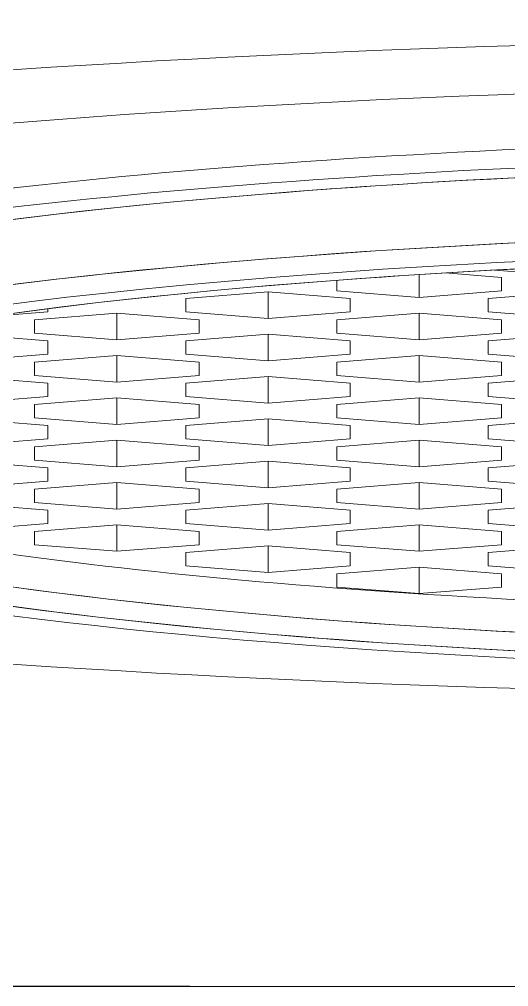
# Model space of a CAD drawing. Extents: x 6453 to 7582, y 0 to 827.
# Drawn here: x 6749.08 to 6752.05, y 199.46 to 205.35 of the extents above; entities that cross this region are included whole.
import ezdxf

# ---------------------------------------------------------------- set-up
doc = ezdxf.new("R2010")
doc.units = 0
doc.header["$LTSCALE"] = 30
doc.header["$MEASUREMENT"] = 0
doc.layers.add('1', color=7, linetype='CONTINUOUS')

msp = doc.modelspace()

# ---------------------------------------------------------------- linework, layer by layer
at = {"layer": '1', "color": 7, "linetype": 'Continuous', "lineweight": 18}
for p, q in [((6751.5089, 203.7944), (6751.5089, 203.6556)), ((6751.5089, 203.6556), (6751.5089, 203.7944)), ((6751.5089, 203.6556), (6751.5089, 203.7944)), ((6751.5089, 203.6556), (6751.5089, 203.7944)), ((6751.669, 203.8044), (6752.0089, 203.7769)), ((6752.0089, 203.7769), (6751.669, 203.8044)), ((6751.669, 203.8044), (6752.0089, 203.7769)), ((6752.0089, 203.7769), (6751.669, 203.8044)), ((6751.9676, 203.8216), (6752.4281, 203.7844)), ((6752.4281, 203.7844), (6751.9676, 203.8216)), ((6752.4281, 203.7844), (6751.9676, 203.8216)), ((6751.9676, 203.8216), (6752.4281, 203.7844)), ((6751.0089, 203.6961), (6751.0089, 203.7597)), ((6751.0089, 203.7597), (6751.0089, 203.6961)), ((6751.0089, 203.6961), (6751.0089, 203.7597)), ((6751.0089, 203.7597), (6751.0089, 203.6961)), ((6751.0089, 203.6961), (6751.0089, 203.7597)), ((6752.0089, 203.7769), (6752.0089, 203.6961)), ((6752.0089, 203.7769), (6752.0089, 203.6961)), ((6752.0089, 203.6961), (6752.0089, 203.7769)), ((6752.0089, 203.7769), (6752.0089, 203.6961)), ((6752.0089, 203.6961), (6752.0089, 203.7769)), ((6750.0897, 203.6482), (6750.5897, 203.6886)), ((6750.5897, 203.6886), (6750.0897, 203.6482)), ((6750.0897, 203.6482), (6750.5897, 203.6886)), ((6750.5897, 203.6886), (6750.0897, 203.6482)), ((6750.5897, 203.6886), (6750.5897, 203.5269)), ((6750.5897, 203.5269), (6750.5897, 203.6886)), ((6750.5897, 203.5269), (6750.5897, 203.6886)), ((6751.0897, 203.6482), (6750.5897, 203.6886)), ((6750.5897, 203.6886), (6751.0897, 203.6482)), ((6750.5897, 203.6886), (6751.0897, 203.6482)), ((6750.5897, 203.5269), (6750.5897, 203.6886)), ((6751.0897, 203.6482), (6750.5897, 203.6886)), ((6751.5089, 203.6556), (6751.0089, 203.6961)), ((6751.0089, 203.6961), (6751.5089, 203.6556)), ((6751.5089, 203.6556), (6751.0089, 203.6961)), ((6751.0089, 203.6961), (6751.5089, 203.6556)), ((6752.0089, 203.6961), (6751.5089, 203.6556)), ((6751.5089, 203.6556), (6752.0089, 203.6961)), ((6752.0089, 203.6961), (6751.5089, 203.6556)), ((6751.5089, 203.6556), (6752.0089, 203.6961)), ((6752.4281, 203.6886), (6751.9281, 203.6482)), ((6751.9281, 203.6482), (6752.4281, 203.6886)), ((6751.9281, 203.6482), (6752.4281, 203.6886)), ((6752.4281, 203.6886), (6751.9281, 203.6482)), ((6750.0897, 203.5673), (6750.0897, 203.6482)), ((6750.0897, 203.5673), (6750.0897, 203.6482)), ((6750.0897, 203.6482), (6750.0897, 203.5673)), ((6750.0897, 203.5673), (6750.0897, 203.6482)), ((6750.0897, 203.6482), (6750.0897, 203.5673)), ((6751.0897, 203.6482), (6751.0897, 203.5673)), ((6751.0897, 203.5673), (6751.0897, 203.6482)), ((6751.0897, 203.6482), (6751.0897, 203.5673)), ((6751.0897, 203.6482), (6751.0897, 203.5673)), ((6751.0897, 203.5673), (6751.0897, 203.6482)), ((6751.9281, 203.5673), (6751.9281, 203.6482)), ((6751.9281, 203.5673), (6751.9281, 203.6482)), ((6751.9281, 203.6482), (6751.9281, 203.5673)), ((6751.9281, 203.5673), (6751.9281, 203.6482)), ((6751.9281, 203.6482), (6751.9281, 203.5673)), ((6749.2512, 203.5673), (6748.8904, 203.5381)), ((6748.8904, 203.5381), (6749.2512, 203.5673)), ((6749.2512, 203.5673), (6748.8904, 203.5381)), ((6748.8904, 203.5381), (6749.2512, 203.5673)), ((6749.1704, 203.5194), (6749.6704, 203.5599)), ((6749.6704, 203.5599), (6749.1704, 203.5194)), ((6749.1704, 203.5194), (6749.6704, 203.5599)), ((6749.6704, 203.5599), (6749.1704, 203.5194)), ((6749.2512, 203.5865), (6749.2512, 203.5673)), ((6749.2512, 203.5865), (6749.2512, 203.5673)), ((6749.2512, 203.5673), (6749.2512, 203.5865)), ((6749.2512, 203.5865), (6749.2512, 203.5673)), ((6749.2512, 203.5673), (6749.2512, 203.5865)), ((6749.6704, 203.3981), (6749.6704, 203.5599)), ((6750.1704, 203.5194), (6749.6704, 203.5599)), ((6749.6704, 203.3981), (6749.6704, 203.5599)), ((6749.6704, 203.5599), (6750.1704, 203.5194)), ((6749.6704, 203.5599), (6750.1704, 203.5194)), ((6749.6704, 203.5599), (6749.6704, 203.3981)), ((6749.6704, 203.3981), (6749.6704, 203.5599)), ((6750.1704, 203.5194), (6749.6704, 203.5599)), ((6750.5897, 203.5269), (6750.0897, 203.5673)), ((6750.0897, 203.5673), (6750.5897, 203.5269)), ((6750.5897, 203.5269), (6750.0897, 203.5673)), ((6750.0897, 203.5673), (6750.5897, 203.5269)), ((6751.0897, 203.5673), (6750.5897, 203.5269)), ((6750.5897, 203.5269), (6751.0897, 203.5673)), ((6751.0897, 203.5673), (6750.5897, 203.5269)), ((6750.5897, 203.5269), (6751.0897, 203.5673)), ((6751.0089, 203.5194), (6751.5089, 203.5599)), ((6751.5089, 203.5599), (6751.0089, 203.5194)), ((6751.0089, 203.5194), (6751.5089, 203.5599)), ((6751.5089, 203.5599), (6751.0089, 203.5194)), ((6751.5089, 203.5599), (6752.0089, 203.5194)), ((6751.5089, 203.3981), (6751.5089, 203.5599)), ((6752.0089, 203.5194), (6751.5089, 203.5599)), ((6751.5089, 203.3981), (6751.5089, 203.5599)), ((6751.5089, 203.5599), (6752.0089, 203.5194)), ((6751.5089, 203.3981), (6751.5089, 203.5599)), ((6752.0089, 203.5194), (6751.5089, 203.5599)), ((6751.5089, 203.5599), (6751.5089, 203.3981)), ((6752.4281, 203.5269), (6751.9281, 203.5673)), ((6751.9281, 203.5673), (6752.4281, 203.5269)), ((6752.4281, 203.5269), (6751.9281, 203.5673)), ((6751.9281, 203.5673), (6752.4281, 203.5269)), ((6749.1704, 203.4386), (6749.1704, 203.5194)), ((6749.1704, 203.5194), (6749.1704, 203.4386)), ((6749.1704, 203.4386), (6749.1704, 203.5194)), ((6749.1704, 203.4386), (6749.1704, 203.5194)), ((6749.1704, 203.5194), (6749.1704, 203.4386)), ((6750.1704, 203.4386), (6750.1704, 203.5194)), ((6750.1704, 203.5194), (6750.1704, 203.4386)), ((6750.1704, 203.5194), (6750.1704, 203.4386)), ((6750.1704, 203.5194), (6750.1704, 203.4386)), ((6750.1704, 203.4386), (6750.1704, 203.5194)), ((6751.0089, 203.4386), (6751.0089, 203.5194)), ((6751.0089, 203.5194), (6751.0089, 203.4386)), ((6751.0089, 203.4386), (6751.0089, 203.5194)), ((6751.0089, 203.5194), (6751.0089, 203.4386)), ((6751.0089, 203.4386), (6751.0089, 203.5194)), ((6752.0089, 203.5194), (6752.0089, 203.4386)), ((6752.0089, 203.4386), (6752.0089, 203.5194)), ((6752.0089, 203.5194), (6752.0089, 203.4386)), ((6752.0089, 203.5194), (6752.0089, 203.4386)), ((6752.0089, 203.4386), (6752.0089, 203.5194)), ((6749.1704, 203.4386), (6749.6704, 203.3981)), ((6749.6704, 203.3981), (6749.1704, 203.4386)), ((6749.6704, 203.3981), (6749.1704, 203.4386)), ((6749.1704, 203.4386), (6749.6704, 203.3981)), ((6749.6704, 203.3981), (6750.1704, 203.4386)), ((6750.1704, 203.4386), (6749.6704, 203.3981)), ((6750.1704, 203.4386), (6749.6704, 203.3981)), ((6749.6704, 203.3981), (6750.1704, 203.4386)), ((6751.0089, 203.4386), (6751.5089, 203.3981)), ((6751.5089, 203.3981), (6751.0089, 203.4386)), ((6751.0089, 203.4386), (6751.5089, 203.3981)), ((6751.5089, 203.3981), (6751.0089, 203.4386)), ((6751.5089, 203.3981), (6752.0089, 203.4386)), ((6752.0089, 203.4386), (6751.5089, 203.3981)), ((6752.0089, 203.4386), (6751.5089, 203.3981)), ((6751.5089, 203.3981), (6752.0089, 203.4386)), ((6749.2512, 203.3907), (6748.7512, 203.4311)), ((6748.7512, 203.4311), (6749.2512, 203.3907)), ((6749.2512, 203.3907), (6748.7512, 203.4311)), ((6748.7512, 203.4311), (6749.2512, 203.3907)), ((6749.2512, 203.3907), (6749.2512, 203.3098)), ((6749.2512, 203.3907), (6749.2512, 203.3098)), ((6749.2512, 203.3098), (6749.2512, 203.3907)), ((6749.2512, 203.3907), (6749.2512, 203.3098)), ((6749.2512, 203.3098), (6749.2512, 203.3907)), ((6750.0897, 203.3907), (6750.5897, 203.4311)), ((6750.5897, 203.4311), (6750.0897, 203.3907)), ((6750.0897, 203.3907), (6750.5897, 203.4311)), ((6750.5897, 203.4311), (6750.0897, 203.3907)), ((6750.0897, 203.3098), (6750.0897, 203.3907)), ((6750.0897, 203.3907), (6750.0897, 203.3098)), ((6750.0897, 203.3098), (6750.0897, 203.3907)), ((6750.0897, 203.3098), (6750.0897, 203.3907)), ((6750.0897, 203.3907), (6750.0897, 203.3098)), ((6750.5897, 203.2694), (6750.5897, 203.4311)), ((6750.5897, 203.4311), (6751.0897, 203.3907)), ((6750.5897, 203.4311), (6750.5897, 203.2694)), ((6750.5897, 203.2694), (6750.5897, 203.4311)), ((6751.0897, 203.3907), (6750.5897, 203.4311)), ((6750.5897, 203.4311), (6751.0897, 203.3907)), ((6750.5897, 203.2694), (6750.5897, 203.4311)), ((6751.0897, 203.3907), (6750.5897, 203.4311)), ((6751.0897, 203.3907), (6751.0897, 203.3098)), ((6751.0897, 203.3907), (6751.0897, 203.3098)), ((6751.0897, 203.3098), (6751.0897, 203.3907)), ((6751.0897, 203.3907), (6751.0897, 203.3098)), ((6751.0897, 203.3098), (6751.0897, 203.3907)), ((6752.4281, 203.4311), (6751.9281, 203.3907)), ((6751.9281, 203.3907), (6752.4281, 203.4311)), ((6751.9281, 203.3907), (6752.4281, 203.4311)), ((6752.4281, 203.4311), (6751.9281, 203.3907)), ((6751.9281, 203.3098), (6751.9281, 203.3907)), ((6751.9281, 203.3098), (6751.9281, 203.3907)), ((6751.9281, 203.3907), (6751.9281, 203.3098)), ((6751.9281, 203.3098), (6751.9281, 203.3907)), ((6751.9281, 203.3907), (6751.9281, 203.3098)), ((6749.2512, 203.3098), (6748.7512, 203.2694)), ((6748.7512, 203.2694), (6749.2512, 203.3098)), ((6749.2512, 203.3098), (6748.7512, 203.2694)), ((6748.7512, 203.2694), (6749.2512, 203.3098)), ((6749.6704, 203.3024), (6749.1704, 203.2619)), ((6749.1704, 203.2619), (6749.6704, 203.3024)), ((6749.1704, 203.2619), (6749.6704, 203.3024)), ((6749.6704, 203.3024), (6749.1704, 203.2619)), ((6749.1704, 203.1811), (6749.1704, 203.262)), ((6749.1704, 203.2619), (6749.1704, 203.1811)), ((6749.1704, 203.1811), (6749.1704, 203.2619)), ((6749.1704, 203.2619), (6749.1704, 203.1811)), ((6749.1704, 203.1811), (6749.1704, 203.2619)), ((6749.6704, 203.1406), (6749.6704, 203.3024)), ((6749.6704, 203.3024), (6749.6704, 203.1406)), ((6749.6704, 203.1406), (6749.6704, 203.3024)), ((6750.1704, 203.2619), (6749.6704, 203.3024)), ((6749.6704, 203.3024), (6750.1704, 203.2619)), ((6749.6704, 203.3024), (6750.1704, 203.2619)), ((6749.6704, 203.1406), (6749.6704, 203.3024)), ((6750.1704, 203.2619), (6749.6704, 203.3024)), ((6750.5897, 203.2694), (6750.0897, 203.3098)), ((6750.0897, 203.3098), (6750.5897, 203.2694)), ((6750.5897, 203.2694), (6750.0897, 203.3098)), ((6750.0897, 203.3098), (6750.5897, 203.2694)), ((6750.1704, 203.262), (6750.1704, 203.1811)), ((6750.1704, 203.1811), (6750.1704, 203.2619)), ((6750.1704, 203.2619), (6750.1704, 203.1811)), ((6750.1704, 203.2619), (6750.1704, 203.1811)), ((6750.1704, 203.1811), (6750.1704, 203.2619)), ((6751.0897, 203.3098), (6750.5897, 203.2694)), ((6750.5897, 203.2694), (6751.0897, 203.3098)), ((6751.0897, 203.3098), (6750.5897, 203.2694)), ((6750.5897, 203.2694), (6751.0897, 203.3098)), ((6751.0089, 203.2619), (6751.5089, 203.3024)), ((6751.5089, 203.3024), (6751.0089, 203.2619)), ((6751.0089, 203.2619), (6751.5089, 203.3024)), ((6751.5089, 203.3024), (6751.0089, 203.2619)), ((6751.0089, 203.1811), (6751.0089, 203.262)), ((6751.0089, 203.1811), (6751.0089, 203.2619)), ((6751.0089, 203.2619), (6751.0089, 203.1811)), ((6751.0089, 203.1811), (6751.0089, 203.2619)), ((6751.0089, 203.2619), (6751.0089, 203.1811)), ((6751.5089, 203.3024), (6751.5089, 203.1406)), ((6751.5089, 203.3024), (6752.0089, 203.2619)), ((6751.5089, 203.1406), (6751.5089, 203.3024)), ((6751.5089, 203.1406), (6751.5089, 203.3024)), ((6752.0089, 203.2619), (6751.5089, 203.3024)), ((6751.5089, 203.3024), (6752.0089, 203.2619)), ((6751.5089, 203.1406), (6751.5089, 203.3024)), ((6752.0089, 203.2619), (6751.5089, 203.3024)), ((6752.4281, 203.2694), (6751.9281, 203.3098)), ((6751.9281, 203.3098), (6752.4281, 203.2694)), ((6752.4281, 203.2694), (6751.9281, 203.3098)), ((6751.9281, 203.3098), (6752.4281, 203.2694)), ((6752.0089, 203.262), (6752.0089, 203.1811)), ((6752.0089, 203.2619), (6752.0089, 203.1811)), ((6752.0089, 203.1811), (6752.0089, 203.2619)), ((6752.0089, 203.2619), (6752.0089, 203.1811)), ((6752.0089, 203.1811), (6752.0089, 203.2619)), ((6748.7512, 203.1736), (6749.2512, 203.1332)), ((6749.2512, 203.1332), (6748.7512, 203.1736)), ((6748.7512, 203.1736), (6749.2512, 203.1332)), ((6749.2512, 203.1332), (6748.7512, 203.1736)), ((6749.6704, 203.1406), (6749.1704, 203.1811)), ((6749.1704, 203.1811), (6749.6704, 203.1406)), ((6749.6704, 203.1406), (6749.1704, 203.1811)), ((6749.1704, 203.1811), (6749.6704, 203.1406)), ((6750.1704, 203.1811), (6749.6704, 203.1406)), ((6749.6704, 203.1406), (6750.1704, 203.1811)), ((6750.1704, 203.1811), (6749.6704, 203.1406)), ((6749.6704, 203.1406), (6750.1704, 203.1811)), ((6750.0897, 203.1332), (6750.5897, 203.1736)), ((6750.5897, 203.1736), (6750.0897, 203.1332)), ((6750.0897, 203.1332), (6750.5897, 203.1736)), ((6750.5897, 203.1736), (6750.0897, 203.1332)), ((6750.5897, 203.1736), (6751.0897, 203.1332)), ((6750.5897, 203.0119), (6750.5897, 203.1736)), ((6750.5897, 203.1736), (6750.5897, 203.0119)), ((6750.5897, 203.0119), (6750.5897, 203.1736)), ((6751.0897, 203.1332), (6750.5897, 203.1736)), ((6750.5897, 203.1736), (6751.0897, 203.1332)), ((6750.5897, 203.0119), (6750.5897, 203.1736)), ((6751.0897, 203.1332), (6750.5897, 203.1736)), ((6751.5089, 203.1406), (6751.0089, 203.1811)), ((6751.0089, 203.1811), (6751.5089, 203.1406)), ((6751.5089, 203.1406), (6751.0089, 203.1811)), ((6751.0089, 203.1811), (6751.5089, 203.1406)), ((6752.0089, 203.1811), (6751.5089, 203.1406)), ((6751.5089, 203.1406), (6752.0089, 203.1811)), ((6752.0089, 203.1811), (6751.5089, 203.1406)), ((6751.5089, 203.1406), (6752.0089, 203.1811)), ((6752.4281, 203.1736), (6751.9281, 203.1332)), ((6751.9281, 203.1332), (6752.4281, 203.1736)), ((6751.9281, 203.1332), (6752.4281, 203.1736)), ((6752.4281, 203.1736), (6751.9281, 203.1332)), ((6749.2512, 203.1332), (6749.2512, 203.0523)), ((6749.2512, 203.0523), (6749.2512, 203.1332)), ((6749.2512, 203.1332), (6749.2512, 203.0523)), ((6749.2512, 203.1332), (6749.2512, 203.0523)), ((6749.2512, 203.0523), (6749.2512, 203.1332)), ((6750.0897, 203.0523), (6750.0897, 203.1332)), ((6750.0897, 203.1332), (6750.0897, 203.0523)), ((6750.0897, 203.0523), (6750.0897, 203.1332)), ((6750.0897, 203.0523), (6750.0897, 203.1332)), ((6750.0897, 203.1332), (6750.0897, 203.0523)), ((6751.0897, 203.1332), (6751.0897, 203.0523)), ((6751.0897, 203.0523), (6751.0897, 203.1332)), ((6751.0897, 203.1332), (6751.0897, 203.0523)), ((6751.0897, 203.0523), (6751.0897, 203.1332)), ((6751.0897, 203.1332), (6751.0897, 203.0523)), ((6751.9281, 203.0523), (6751.9281, 203.1332)), ((6751.9281, 203.1332), (6751.9281, 203.0523)), ((6751.9281, 203.0523), (6751.9281, 203.1332)), ((6751.9281, 203.0523), (6751.9281, 203.1332)), ((6751.9281, 203.1332), (6751.9281, 203.0523)), ((6748.7512, 203.0119), (6749.2512, 203.0523)), ((6749.2512, 203.0523), (6748.7512, 203.0119)), ((6749.2512, 203.0523), (6748.7512, 203.0119)), ((6748.7512, 203.0119), (6749.2512, 203.0523)), ((6749.1704, 203.0044), (6749.6704, 203.0449)), ((6749.6704, 203.0449), (6749.1704, 203.0044)), ((6749.1704, 203.0044), (6749.6704, 203.0449)), ((6749.6704, 203.0449), (6749.1704, 203.0044)), ((6749.6704, 202.8832), (6749.6704, 203.0449)), ((6749.6704, 202.8832), (6749.6704, 203.0449)), ((6750.1704, 203.0044), (6749.6704, 203.0449)), ((6749.6704, 203.0449), (6750.1704, 203.0044)), ((6749.6704, 203.0449), (6750.1704, 203.0044)), ((6749.6704, 203.0449), (6749.6704, 202.8832)), ((6749.6704, 202.8832), (6749.6704, 203.0449)), ((6750.1704, 203.0044), (6749.6704, 203.0449)), ((6750.5897, 203.0119), (6750.0897, 203.0523)), ((6750.0897, 203.0523), (6750.5897, 203.0119)), ((6750.5897, 203.0119), (6750.0897, 203.0523)), ((6750.0897, 203.0523), (6750.5897, 203.0119)), ((6751.0897, 203.0523), (6750.5897, 203.0119)), ((6750.5897, 203.0119), (6751.0897, 203.0523)), ((6751.0897, 203.0523), (6750.5897, 203.0119)), ((6750.5897, 203.0119), (6751.0897, 203.0523)), ((6751.0089, 203.0044), (6751.5089, 203.0449)), ((6751.5089, 203.0449), (6751.0089, 203.0044)), ((6751.0089, 203.0044), (6751.5089, 203.0449)), ((6751.5089, 203.0449), (6751.0089, 203.0044)), ((6751.5089, 203.0449), (6751.5089, 202.8832)), ((6751.5089, 203.0449), (6752.0089, 203.0044)), ((6751.5089, 202.8832), (6751.5089, 203.0449)), ((6752.0089, 203.0044), (6751.5089, 203.0449)), ((6751.5089, 203.0449), (6752.0089, 203.0044)), ((6751.5089, 202.8832), (6751.5089, 203.0449)), ((6752.0089, 203.0044), (6751.5089, 203.0449)), ((6751.5089, 202.8832), (6751.5089, 203.0449)), ((6752.4281, 203.0119), (6751.9281, 203.0523)), ((6751.9281, 203.0523), (6752.4281, 203.0119)), ((6752.4281, 203.0119), (6751.9281, 203.0523)), ((6751.9281, 203.0523), (6752.4281, 203.0119)), ((6749.1704, 203.0044), (6749.1704, 202.9236)), ((6749.1704, 202.9236), (6749.1704, 203.0044)), ((6749.1704, 202.9236), (6749.1704, 203.0044)), ((6749.1704, 203.0044), (6749.1704, 202.9236)), ((6750.1704, 202.9236), (6750.1704, 203.0044)), ((6750.1704, 203.0044), (6750.1704, 202.9236)), ((6750.1704, 202.9236), (6750.1704, 203.0044)), ((6750.1704, 203.0044), (6750.1704, 202.9236)), ((6751.0089, 202.9236), (6751.0089, 203.0044)), ((6751.0089, 203.0044), (6751.0089, 202.9236)), ((6751.0089, 202.9236), (6751.0089, 203.0044)), ((6751.0089, 203.0044), (6751.0089, 202.9236)), ((6752.0089, 203.0044), (6752.0089, 202.9236)), ((6752.0089, 202.9236), (6752.0089, 203.0044)), ((6752.0089, 203.0044), (6752.0089, 202.9236)), ((6752.0089, 202.9236), (6752.0089, 203.0044)), ((6748.7512, 202.9161), (6749.2512, 202.8757)), ((6749.2512, 202.8757), (6748.7512, 202.9161)), ((6748.7512, 202.9161), (6749.2512, 202.8757)), ((6749.2512, 202.8757), (6748.7512, 202.9161)), ((6749.1704, 202.9236), (6749.6704, 202.8832)), ((6749.6704, 202.8832), (6749.1704, 202.9236)), ((6749.6704, 202.8832), (6749.1704, 202.9236)), ((6749.1704, 202.9236), (6749.6704, 202.8832)), ((6750.1704, 202.9236), (6749.6704, 202.8832)), ((6749.6704, 202.8832), (6750.1704, 202.9236)), ((6750.1704, 202.9236), (6749.6704, 202.8832)), ((6749.6704, 202.8832), (6750.1704, 202.9236)), ((6750.0897, 202.8757), (6750.5897, 202.9161)), ((6750.5897, 202.9161), (6750.0897, 202.8757)), ((6750.0897, 202.8757), (6750.5897, 202.9161)), ((6750.5897, 202.9161), (6750.0897, 202.8757)), ((6750.5897, 202.9161), (6751.0897, 202.8757)), ((6750.5897, 202.7544), (6750.5897, 202.9161)), ((6751.0897, 202.8757), (6750.5897, 202.9161)), ((6750.5897, 202.7544), (6750.5897, 202.9161)), ((6750.5897, 202.9161), (6751.0897, 202.8757)), ((6750.5897, 202.7544), (6750.5897, 202.9161)), ((6751.0897, 202.8757), (6750.5897, 202.9161)), ((6750.5897, 202.9161), (6750.5897, 202.7544)), ((6751.5089, 202.8832), (6751.0089, 202.9236)), ((6751.0089, 202.9236), (6751.5089, 202.8832)), ((6751.5089, 202.8832), (6751.0089, 202.9236)), ((6751.0089, 202.9236), (6751.5089, 202.8832)), ((6751.5089, 202.8832), (6752.0089, 202.9236)), ((6752.0089, 202.9236), (6751.5089, 202.8832)), ((6751.5089, 202.8832), (6752.0089, 202.9236)), ((6752.0089, 202.9236), (6751.5089, 202.8832)), ((6751.9281, 202.8757), (6752.4281, 202.9161)), ((6752.4281, 202.9161), (6751.9281, 202.8757)), ((6751.9281, 202.8757), (6752.4281, 202.9161)), ((6752.4281, 202.9161), (6751.9281, 202.8757)), ((6749.2512, 202.8757), (6749.2512, 202.7948)), ((6749.2512, 202.8757), (6749.2512, 202.7948)), ((6749.2512, 202.7948), (6749.2512, 202.8757)), ((6749.2512, 202.8757), (6749.2512, 202.7948)), ((6749.2512, 202.7948), (6749.2512, 202.8757)), ((6750.0897, 202.7948), (6750.0897, 202.8757)), ((6750.0897, 202.8757), (6750.0897, 202.7948)), ((6750.0897, 202.7948), (6750.0897, 202.8757)), ((6750.0897, 202.8757), (6750.0897, 202.7948)), ((6750.0897, 202.7948), (6750.0897, 202.8757)), ((6751.0897, 202.8757), (6751.0897, 202.7948)), ((6751.0897, 202.7948), (6751.0897, 202.8757)), ((6751.0897, 202.8757), (6751.0897, 202.7948)), ((6751.0897, 202.8757), (6751.0897, 202.7948)), ((6751.0897, 202.7948), (6751.0897, 202.8757)), ((6751.9281, 202.7948), (6751.9281, 202.8757)), ((6751.9281, 202.7948), (6751.9281, 202.8757)), ((6751.9281, 202.8757), (6751.9281, 202.7948)), ((6751.9281, 202.7948), (6751.9281, 202.8757)), ((6751.9281, 202.8757), (6751.9281, 202.7948)), ((6749.2512, 202.7948), (6748.7512, 202.7544)), ((6748.7512, 202.7544), (6749.2512, 202.7948)), ((6749.2512, 202.7948), (6748.7512, 202.7544)), ((6748.7512, 202.7544), (6749.2512, 202.7948)), ((6749.1704, 202.747), (6749.6704, 202.7874)), ((6749.6704, 202.7874), (6749.1704, 202.747)), ((6749.1704, 202.747), (6749.6704, 202.7874)), ((6749.6704, 202.7874), (6749.1704, 202.747)), ((6749.6704, 202.7874), (6750.1704, 202.747)), ((6749.6704, 202.6257), (6749.6704, 202.7874)), ((6750.1704, 202.747), (6749.6704, 202.7874)), ((6749.6704, 202.7874), (6750.1704, 202.747)), ((6749.6704, 202.7874), (6749.6704, 202.6257)), ((6749.6704, 202.6257), (6749.6704, 202.7874)), ((6750.1704, 202.747), (6749.6704, 202.7874)), ((6749.6704, 202.6257), (6749.6704, 202.7874)), ((6750.0897, 202.7948), (6750.5897, 202.7544)), ((6750.5897, 202.7544), (6750.0897, 202.7948)), ((6750.0897, 202.7948), (6750.5897, 202.7544)), ((6750.5897, 202.7544), (6750.0897, 202.7948)), ((6750.5897, 202.7544), (6751.0897, 202.7948)), ((6751.0897, 202.7948), (6750.5897, 202.7544)), ((6751.0897, 202.7948), (6750.5897, 202.7544)), ((6750.5897, 202.7544), (6751.0897, 202.7948)), ((6751.5089, 202.7874), (6751.0089, 202.747)), ((6751.0089, 202.747), (6751.5089, 202.7874)), ((6751.5089, 202.7874), (6751.0089, 202.747)), ((6751.0089, 202.747), (6751.5089, 202.7874)), ((6751.5089, 202.7874), (6752.0089, 202.747)), ((6751.5089, 202.6257), (6751.5089, 202.7874)), ((6751.5089, 202.7874), (6751.5089, 202.6257)), ((6751.5089, 202.6257), (6751.5089, 202.7874)), ((6752.0089, 202.747), (6751.5089, 202.7874)), ((6751.5089, 202.7874), (6752.0089, 202.747)), ((6751.5089, 202.6257), (6751.5089, 202.7874)), ((6752.0089, 202.747), (6751.5089, 202.7874)), ((6752.4281, 202.7544), (6751.9281, 202.7948)), ((6751.9281, 202.7948), (6752.4281, 202.7544)), ((6752.4281, 202.7544), (6751.9281, 202.7948)), ((6751.9281, 202.7948), (6752.4281, 202.7544)), ((6749.1704, 202.6661), (6749.1704, 202.747)), ((6749.1704, 202.747), (6749.1704, 202.6661)), ((6749.1704, 202.6661), (6749.1704, 202.747)), ((6749.1704, 202.6661), (6749.1704, 202.747)), ((6749.1704, 202.747), (6749.1704, 202.6661)), ((6750.1704, 202.747), (6750.1704, 202.6661)), ((6750.1704, 202.6661), (6750.1704, 202.747)), ((6750.1704, 202.747), (6750.1704, 202.6661)), ((6750.1704, 202.6661), (6750.1704, 202.747)), ((6750.1704, 202.747), (6750.1704, 202.6661)), ((6751.0089, 202.6661), (6751.0089, 202.747)), ((6751.0089, 202.747), (6751.0089, 202.6661)), ((6751.0089, 202.6661), (6751.0089, 202.747)), ((6751.0089, 202.6661), (6751.0089, 202.747)), ((6751.0089, 202.747), (6751.0089, 202.6661)), ((6752.0089, 202.747), (6752.0089, 202.6661)), ((6752.0089, 202.6661), (6752.0089, 202.747)), ((6752.0089, 202.747), (6752.0089, 202.6661)), ((6752.0089, 202.747), (6752.0089, 202.6661)), ((6752.0089, 202.6661), (6752.0089, 202.747)), ((6748.7512, 202.6586), (6749.2512, 202.6182)), ((6749.2512, 202.6182), (6748.7512, 202.6586)), ((6748.7512, 202.6586), (6749.2512, 202.6182)), ((6749.2512, 202.6182), (6748.7512, 202.6586)), ((6749.1704, 202.6661), (6749.6704, 202.6257)), ((6749.6704, 202.6257), (6749.1704, 202.6661)), ((6749.6704, 202.6257), (6749.1704, 202.6661)), ((6749.1704, 202.6661), (6749.6704, 202.6257)), ((6749.2512, 202.6182), (6749.2512, 202.5373)), ((6749.2512, 202.6182), (6749.2512, 202.5373)), ((6749.2512, 202.5373), (6749.2512, 202.6182)), ((6749.2512, 202.6182), (6749.2512, 202.5373)), ((6749.2512, 202.5373), (6749.2512, 202.6182)), ((6749.6704, 202.6257), (6750.1704, 202.6661)), ((6750.1704, 202.6661), (6749.6704, 202.6257)), ((6749.6704, 202.6257), (6750.1704, 202.6661)), ((6750.1704, 202.6661), (6749.6704, 202.6257)), ((6750.0897, 202.6182), (6750.5897, 202.6586)), ((6750.5897, 202.6586), (6750.0897, 202.6182)), ((6750.0897, 202.6182), (6750.5897, 202.6586)), ((6750.5897, 202.6586), (6750.0897, 202.6182)), ((6750.0897, 202.5373), (6750.0897, 202.6182)), ((6750.0897, 202.5373), (6750.0897, 202.6182)), ((6750.0897, 202.6182), (6750.0897, 202.5373)), ((6750.0897, 202.5373), (6750.0897, 202.6182)), ((6750.0897, 202.6182), (6750.0897, 202.5373)), ((6750.5897, 202.4969), (6750.5897, 202.6586)), ((6750.5897, 202.6586), (6750.5897, 202.4969)), ((6750.5897, 202.4969), (6750.5897, 202.6586)), ((6751.0897, 202.6182), (6750.5897, 202.6586)), ((6750.5897, 202.6586), (6751.0897, 202.6182)), ((6750.5897, 202.4969), (6750.5897, 202.6586)), ((6751.0897, 202.6182), (6750.5897, 202.6586)), ((6750.5897, 202.6586), (6751.0897, 202.6182)), ((6751.5089, 202.6257), (6751.0089, 202.6661)), ((6751.0089, 202.6661), (6751.5089, 202.6257)), ((6751.5089, 202.6257), (6751.0089, 202.6661)), ((6751.0089, 202.6661), (6751.5089, 202.6257)), ((6751.0897, 202.6182), (6751.0897, 202.5373)), ((6751.0897, 202.5373), (6751.0897, 202.6182)), ((6751.0897, 202.6182), (6751.0897, 202.5373)), ((6751.0897, 202.6182), (6751.0897, 202.5373)), ((6751.0897, 202.5373), (6751.0897, 202.6182)), ((6752.0089, 202.6661), (6751.5089, 202.6257)), ((6751.5089, 202.6257), (6752.0089, 202.6661)), ((6752.0089, 202.6661), (6751.5089, 202.6257)), ((6751.5089, 202.6257), (6752.0089, 202.6661)), ((6751.9281, 202.6182), (6752.4281, 202.6586)), ((6752.4281, 202.6586), (6751.9281, 202.6182)), ((6751.9281, 202.6182), (6752.4281, 202.6586)), ((6752.4281, 202.6586), (6751.9281, 202.6182)), ((6751.9281, 202.5373), (6751.9281, 202.6182)), ((6751.9281, 202.5373), (6751.9281, 202.6182)), ((6751.9281, 202.6182), (6751.9281, 202.5373)), ((6751.9281, 202.5373), (6751.9281, 202.6182)), ((6751.9281, 202.6182), (6751.9281, 202.5373)), ((6749.2512, 202.5373), (6748.7512, 202.4969)), ((6748.7512, 202.4969), (6749.2512, 202.5373)), ((6749.2512, 202.5373), (6748.7512, 202.4969)), ((6748.7512, 202.4969), (6749.2512, 202.5373)), ((6749.1704, 202.4895), (6749.6704, 202.5299)), ((6749.6704, 202.5299), (6749.1704, 202.4895)), ((6749.1704, 202.4895), (6749.6704, 202.5299)), ((6749.6704, 202.5299), (6749.1704, 202.4895)), ((6749.6704, 202.3682), (6749.6704, 202.5299)), ((6749.6704, 202.5299), (6749.6704, 202.3682)), ((6749.6704, 202.5299), (6750.1704, 202.4895)), ((6749.6704, 202.3682), (6749.6704, 202.5299)), ((6750.1704, 202.4895), (6749.6704, 202.5299)), ((6749.6704, 202.5299), (6750.1704, 202.4895)), ((6749.6704, 202.3682), (6749.6704, 202.5299)), ((6750.1704, 202.4895), (6749.6704, 202.5299)), ((6750.5897, 202.4969), (6750.0897, 202.5373)), ((6750.0897, 202.5373), (6750.5897, 202.4969)), ((6750.5897, 202.4969), (6750.0897, 202.5373)), ((6750.0897, 202.5373), (6750.5897, 202.4969)), ((6751.0897, 202.5373), (6750.5897, 202.4969)), ((6750.5897, 202.4969), (6751.0897, 202.5373)), ((6751.0897, 202.5373), (6750.5897, 202.4969)), ((6750.5897, 202.4969), (6751.0897, 202.5373)), ((6751.0089, 202.4895), (6751.5089, 202.5299)), ((6751.5089, 202.5299), (6751.0089, 202.4895)), ((6751.0089, 202.4895), (6751.5089, 202.5299)), ((6751.5089, 202.5299), (6751.0089, 202.4895)), ((6751.5089, 202.5299), (6752.0089, 202.4895)), ((6751.5089, 202.3682), (6751.5089, 202.5299)), ((6752.0089, 202.4895), (6751.5089, 202.5299)), ((6751.5089, 202.5299), (6751.5089, 202.3682)), ((6751.5089, 202.5299), (6752.0089, 202.4895)), ((6751.5089, 202.3682), (6751.5089, 202.5299)), ((6752.0089, 202.4895), (6751.5089, 202.5299)), ((6751.5089, 202.3682), (6751.5089, 202.5299)), ((6752.4281, 202.4969), (6751.9281, 202.5373)), ((6751.9281, 202.5373), (6752.4281, 202.4969)), ((6752.4281, 202.4969), (6751.9281, 202.5373)), ((6751.9281, 202.5373), (6752.4281, 202.4969)), ((6749.1704, 202.4086), (6749.1704, 202.4895)), ((6749.1704, 202.4895), (6749.1704, 202.4086)), ((6749.1704, 202.4086), (6749.1704, 202.4895)), ((6749.1704, 202.4086), (6749.1704, 202.4895)), ((6749.1704, 202.4895), (6749.1704, 202.4086)), ((6750.1704, 202.4895), (6750.1704, 202.4086)), ((6750.1704, 202.4895), (6750.1704, 202.4086)), ((6750.1704, 202.4086), (6750.1704, 202.4895)), ((6750.1704, 202.4895), (6750.1704, 202.4086)), ((6750.1704, 202.4086), (6750.1704, 202.4895)), ((6751.0089, 202.4086), (6751.0089, 202.4895)), ((6751.0089, 202.4895), (6751.0089, 202.4086)), ((6751.0089, 202.4086), (6751.0089, 202.4895)), ((6751.0089, 202.4086), (6751.0089, 202.4895)), ((6751.0089, 202.4895), (6751.0089, 202.4086)), ((6752.0089, 202.4086), (6752.0089, 202.4895)), ((6752.0089, 202.4895), (6752.0089, 202.4086)), ((6752.0089, 202.4086), (6752.0089, 202.4895)), ((6752.0089, 202.4895), (6752.0089, 202.4086)), ((6752.0089, 202.4895), (6752.0089, 202.4086)), ((6748.7512, 202.4011), (6749.2512, 202.3607)), ((6749.2512, 202.3607), (6748.7512, 202.4011)), ((6748.7512, 202.4011), (6749.2512, 202.3607)), ((6749.2512, 202.3607), (6748.7512, 202.4011)), ((6749.6704, 202.3682), (6749.1704, 202.4086)), ((6749.1704, 202.4086), (6749.6704, 202.3682)), ((6749.6704, 202.3682), (6749.1704, 202.4086)), ((6749.1704, 202.4086), (6749.6704, 202.3682)), ((6750.1704, 202.4086), (6749.6704, 202.3682)), ((6749.6704, 202.3682), (6750.1704, 202.4086)), ((6750.1704, 202.4086), (6749.6704, 202.3682)), ((6749.6704, 202.3682), (6750.1704, 202.4086)), ((6750.0897, 202.3607), (6750.5897, 202.4011)), ((6750.5897, 202.4011), (6750.0897, 202.3607)), ((6750.0897, 202.3607), (6750.5897, 202.4011)), ((6750.5897, 202.4011), (6750.0897, 202.3607)), ((6750.5897, 202.4012), (6750.5897, 202.2394)), ((6750.5897, 202.2394), (6750.5897, 202.4012)), ((6750.5897, 202.2394), (6750.5897, 202.4012)), ((6750.5897, 202.2394), (6750.5897, 202.4012)), ((6750.5897, 202.4011), (6751.0897, 202.3607)), ((6751.0897, 202.3607), (6750.5897, 202.4011)), ((6750.5897, 202.4011), (6751.0897, 202.3607)), ((6751.0897, 202.3607), (6750.5897, 202.4011)), ((6751.0089, 202.4086), (6751.5089, 202.3682)), ((6751.5089, 202.3682), (6751.0089, 202.4086)), ((6751.5089, 202.3682), (6751.0089, 202.4086)), ((6751.0089, 202.4086), (6751.5089, 202.3682)), ((6751.5089, 202.3682), (6752.0089, 202.4086)), ((6752.0089, 202.4086), (6751.5089, 202.3682)), ((6751.5089, 202.3682), (6752.0089, 202.4086)), ((6752.0089, 202.4086), (6751.5089, 202.3682)), ((6751.9281, 202.3607), (6752.4281, 202.4011)), ((6752.4281, 202.4011), (6751.9281, 202.3607)), ((6751.9281, 202.3607), (6752.4281, 202.4011)), ((6752.4281, 202.4011), (6751.9281, 202.3607)), ((6749.2512, 202.3607), (6749.2512, 202.2799)), ((6749.2512, 202.2799), (6749.2512, 202.3607)), ((6749.2512, 202.3607), (6749.2512, 202.2799)), ((6749.2512, 202.3607), (6749.2512, 202.2799)), ((6749.2512, 202.2799), (6749.2512, 202.3607)), ((6750.0897, 202.2799), (6750.0897, 202.3607)), ((6750.0897, 202.3607), (6750.0897, 202.2799)), ((6750.0897, 202.2799), (6750.0897, 202.3607)), ((6750.0897, 202.2799), (6750.0897, 202.3607)), ((6750.0897, 202.3607), (6750.0897, 202.2799)), ((6751.0897, 202.3607), (6751.0897, 202.2799)), ((6751.0897, 202.3607), (6751.0897, 202.2799)), ((6751.0897, 202.2799), (6751.0897, 202.3607)), ((6751.0897, 202.3607), (6751.0897, 202.2799)), ((6751.0897, 202.2799), (6751.0897, 202.3607)), ((6751.9281, 202.3607), (6751.9281, 202.2799)), ((6751.9281, 202.2799), (6751.9281, 202.3607)), ((6751.9281, 202.2799), (6751.9281, 202.3607)), ((6751.9281, 202.3607), (6751.9281, 202.2799)), ((6751.9281, 202.2799), (6751.9281, 202.3607)), ((6748.7512, 202.2394), (6749.2512, 202.2799)), ((6749.2512, 202.2799), (6748.7512, 202.2394)), ((6749.2512, 202.2799), (6748.7512, 202.2394)), ((6748.7512, 202.2394), (6749.2512, 202.2799)), ((6749.1704, 202.232), (6749.6704, 202.2724)), ((6749.6704, 202.2724), (6749.1704, 202.232)), ((6749.1704, 202.232), (6749.6704, 202.2724)), ((6749.6704, 202.2724), (6749.1704, 202.232)), ((6749.6704, 202.1107), (6749.6704, 202.2724)), ((6749.6704, 202.2724), (6749.6704, 202.1107)), ((6749.6704, 202.2724), (6750.1704, 202.232)), ((6749.6704, 202.1107), (6749.6704, 202.2724)), ((6750.1704, 202.232), (6749.6704, 202.2724)), ((6749.6704, 202.2724), (6750.1704, 202.232)), ((6749.6704, 202.1107), (6749.6704, 202.2724)), ((6750.1704, 202.232), (6749.6704, 202.2724)), ((6750.5897, 202.2394), (6750.0897, 202.2799)), ((6750.0897, 202.2799), (6750.5897, 202.2394)), ((6750.5897, 202.2394), (6750.0897, 202.2799)), ((6750.0897, 202.2799), (6750.5897, 202.2394)), ((6751.0897, 202.2799), (6750.5897, 202.2394)), ((6750.5897, 202.2394), (6751.0897, 202.2799)), ((6751.0897, 202.2799), (6750.5897, 202.2394)), ((6750.5897, 202.2394), (6751.0897, 202.2799)), ((6751.0089, 202.232), (6751.5089, 202.2724)), ((6751.5089, 202.2724), (6751.0089, 202.232)), ((6751.0089, 202.232), (6751.5089, 202.2724)), ((6751.5089, 202.2724), (6751.0089, 202.232)), ((6751.5089, 202.1107), (6751.5089, 202.2724)), ((6751.5089, 202.2724), (6751.5089, 202.1107)), ((6751.5089, 202.1107), (6751.5089, 202.2724)), ((6752.0089, 202.232), (6751.5089, 202.2724)), ((6751.5089, 202.2724), (6752.0089, 202.232)), ((6751.5089, 202.2724), (6752.0089, 202.232)), ((6751.5089, 202.1107), (6751.5089, 202.2724)), ((6752.0089, 202.232), (6751.5089, 202.2724)), ((6751.9281, 202.2799), (6752.4281, 202.2394)), ((6752.4281, 202.2394), (6751.9281, 202.2799)), ((6751.9281, 202.2799), (6752.4281, 202.2394)), ((6752.4281, 202.2394), (6751.9281, 202.2799)), ((6749.1704, 202.1511), (6749.1704, 202.232)), ((6749.1704, 202.232), (6749.1704, 202.1511)), ((6749.1704, 202.1511), (6749.1704, 202.232)), ((6749.1704, 202.1511), (6749.1704, 202.232)), ((6749.1704, 202.232), (6749.1704, 202.1511)), ((6750.1704, 202.232), (6750.1704, 202.1511)), ((6750.1704, 202.232), (6750.1704, 202.1511)), ((6750.1704, 202.1511), (6750.1704, 202.232)), ((6750.1704, 202.232), (6750.1704, 202.1511)), ((6750.1704, 202.1511), (6750.1704, 202.232)), ((6751.0089, 202.1511), (6751.0089, 202.232)), ((6751.0089, 202.1511), (6751.0089, 202.232)), ((6751.0089, 202.232), (6751.0089, 202.1511)), ((6751.0089, 202.1511), (6751.0089, 202.232)), ((6751.0089, 202.232), (6751.0089, 202.1511)), ((6752.0089, 202.232), (6752.0089, 202.1511)), ((6752.0089, 202.1511), (6752.0089, 202.232)), ((6752.0089, 202.232), (6752.0089, 202.1511)), ((6752.0089, 202.232), (6752.0089, 202.1511)), ((6752.0089, 202.1511), (6752.0089, 202.232)), ((6749.6704, 202.1107), (6749.1704, 202.1511)), ((6749.1704, 202.1511), (6749.6704, 202.1107)), ((6749.6704, 202.1107), (6749.1704, 202.1511)), ((6749.1704, 202.1511), (6749.6704, 202.1107)), ((6750.1704, 202.1511), (6749.6704, 202.1107)), ((6749.6704, 202.1107), (6750.1704, 202.1511)), ((6750.1704, 202.1511), (6749.6704, 202.1107)), ((6749.6704, 202.1107), (6750.1704, 202.1511)), ((6750.0897, 202.1032), (6750.5897, 202.1437)), ((6750.5897, 202.1437), (6750.0897, 202.1032)), ((6750.0897, 202.1032), (6750.5897, 202.1437)), ((6750.5897, 202.1437), (6750.0897, 202.1032)), ((6750.5897, 201.9819), (6750.5897, 202.1437)), ((6750.5897, 202.1437), (6750.5897, 201.9819)), ((6750.5897, 201.9819), (6750.5897, 202.1437)), ((6751.0897, 202.1032), (6750.5897, 202.1437)), ((6750.5897, 202.1437), (6751.0897, 202.1032)), ((6750.5897, 202.1437), (6751.0897, 202.1032)), ((6750.5897, 201.9819), (6750.5897, 202.1437)), ((6751.0897, 202.1032), (6750.5897, 202.1437)), ((6751.5089, 202.1107), (6751.0089, 202.1511)), ((6751.0089, 202.1511), (6751.5089, 202.1107)), ((6751.5089, 202.1107), (6751.0089, 202.1511)), ((6751.0089, 202.1511), (6751.5089, 202.1107)), ((6752.0089, 202.1511), (6751.5089, 202.1107)), ((6751.5089, 202.1107), (6752.0089, 202.1511)), ((6752.0089, 202.1511), (6751.5089, 202.1107)), ((6751.5089, 202.1107), (6752.0089, 202.1511)), ((6751.9281, 202.1032), (6752.4281, 202.1437)), ((6752.4281, 202.1437), (6751.9281, 202.1032)), ((6751.9281, 202.1032), (6752.4281, 202.1437)), ((6752.4281, 202.1437), (6751.9281, 202.1032)), ((6750.0897, 202.0224), (6750.0897, 202.1032)), ((6750.0897, 202.0224), (6750.0897, 202.1032)), ((6750.0897, 202.1032), (6750.0897, 202.0224)), ((6750.0897, 202.0224), (6750.0897, 202.1032)), ((6750.0897, 202.1032), (6750.0897, 202.0224)), ((6751.0897, 202.1032), (6751.0897, 202.0224)), ((6751.0897, 202.0224), (6751.0897, 202.1032)), ((6751.0897, 202.1032), (6751.0897, 202.0224)), ((6751.0897, 202.1032), (6751.0897, 202.0224)), ((6751.0897, 202.0224), (6751.0897, 202.1032)), ((6751.9281, 202.0224), (6751.9281, 202.1032)), ((6751.9281, 202.1032), (6751.9281, 202.0224)), ((6751.9281, 202.0224), (6751.9281, 202.1032)), ((6751.9281, 202.0224), (6751.9281, 202.1032)), ((6751.9281, 202.1032), (6751.9281, 202.0224)), ((6750.5897, 201.9819), (6750.0897, 202.0224)), ((6750.0897, 202.0224), (6750.5897, 201.9819)), ((6750.5897, 201.9819), (6750.0897, 202.0224)), ((6750.0897, 202.0224), (6750.5897, 201.9819)), ((6751.0897, 202.0224), (6750.5897, 201.9819)), ((6750.5897, 201.9819), (6751.0897, 202.0224)), ((6751.0897, 202.0224), (6750.5897, 201.9819)), ((6750.5897, 201.9819), (6751.0897, 202.0224)), ((6751.9281, 202.0224), (6752.4281, 201.9819)), ((6752.4281, 201.9819), (6751.9281, 202.0224)), ((6752.4281, 201.9819), (6751.9281, 202.0224)), ((6751.9281, 202.0224), (6752.4281, 201.9819)), ((6751.0089, 201.9745), (6751.5089, 202.0149)), ((6751.5089, 202.0149), (6751.0089, 201.9745)), ((6751.0089, 201.9745), (6751.5089, 202.0149)), ((6751.5089, 202.0149), (6751.0089, 201.9745)), ((6751.0089, 201.8936), (6751.0089, 201.9745)), ((6751.0089, 201.9745), (6751.0089, 201.8936)), ((6751.0089, 201.8936), (6751.0089, 201.9745)), ((6751.0089, 201.9745), (6751.0089, 201.8936)), ((6751.0089, 201.8936), (6751.0089, 201.9745)), ((6751.5089, 202.0149), (6752.0089, 201.9745)), ((6751.5089, 201.8532), (6751.5089, 202.0149)), ((6752.0089, 201.9745), (6751.5089, 202.0149)), ((6751.5089, 201.8532), (6751.5089, 202.0149)), ((6751.5089, 202.0149), (6752.0089, 201.9745)), ((6751.5089, 201.8532), (6751.5089, 202.0149)), ((6752.0089, 201.9745), (6751.5089, 202.0149)), ((6751.5089, 202.0149), (6751.5089, 201.8532)), ((6752.0089, 201.8936), (6752.0089, 201.9745)), ((6752.0089, 201.9745), (6752.0089, 201.8936)), ((6752.0089, 201.9745), (6752.0089, 201.8936)), ((6752.0089, 201.8936), (6752.0089, 201.9745)), ((6752.0089, 201.9745), (6752.0089, 201.8936)), ((6751.0089, 201.8936), (6751.5089, 201.8532)), ((6751.5089, 201.8532), (6751.0089, 201.8936)), ((6751.0089, 201.8936), (6751.5089, 201.8532)), ((6751.5089, 201.8532), (6751.0089, 201.8936)), ((6751.5089, 201.8532), (6752.0089, 201.8936)), ((6752.0089, 201.8936), (6751.5089, 201.8532)), ((6752.0089, 201.8936), (6751.5089, 201.8532)), ((6751.5089, 201.8532), (6752.0089, 201.8936))]:
    msp.add_line(p, q, dxfattribs=at)
for centre, major_axis, start_param, end_param in [((6755.1858, 203.2321), (-14.3, 0), 4.712389, 7.853982), ((6755.1858, 203.2321), (12.25, 0), 1.570796, 4.131145), ((6755.1858, 203.2611), (9.75, 0), 1.857601, 2.331189), ((6755.1858, 203.2611), (-9.75, 0), 4.999194, 5.472782), ((6755.1858, 203.2611), (-9.75, 0), 4.999194, 5.472782), ((6755.1858, 203.2611), (-9.75, 0), 4.999194, 5.472782), ((6755.1858, 203.162), (9.25, 0), 0, 3.141593), ((6755.1858, 203.162), (9.25, 0), 0, 3.141593), ((6755.1858, 203.162), (-9.25, 0), 3.141593, 6.283185), ((6755.1858, 203.162), (9.25, 0), 0, 3.141593), ((6755.1879, 203.1616), (9.6542, 0), 1.85758, 2.331221), ((6755.1879, 203.1616), (9.6541, 0), 1.857583, 2.331225), ((6755.1879, 203.1616), (9.6541, 0), 1.857582, 2.331224), ((6755.1879, 203.1616), (9.6541, 0), 1.857582, 2.331224), ((6755.1858, 202.766), (-9.25, 0), 3.141593, 6.283185), ((6755.1858, 202.766), (-9.25, 0), 3.141593, 6.283185), ((6755.1858, 202.766), (-9.25, 0), 3.141593, 6.283185), ((6755.1858, 202.766), (9.25, 0), 0, 3.141593), ((6755.1858, 202.667), (9.15, 0), 0, 3.141593), ((6755.1858, 202.667), (9.15, 0), 0, 3.141593), ((6755.1858, 202.667), (9.15, 0), 0, 3.141593), ((6755.1858, 202.667), (9.15, 0), 0, 3.141593), ((6755.1858, 202.667), (-8.85, 0), 3.141593, 6.283185), ((6755.1858, 202.667), (8.85, 0), 0, 3.141593), ((6755.1858, 202.667), (8.85, 0), 0, 3.141593), ((6755.1858, 202.667), (8.85, 0), 0, 3.141593), ((6755.1858, 202.766), (-8.75, 0), 0, 3.141593), ((6755.1858, 202.766), (-8.75, 0), 0, 3.141593), ((6755.1858, 202.766), (8.75, 0), 3.141593, 6.283185), ((6755.1858, 202.766), (8.75, 0), 3.141593, 6.283185), ((6755.1858, 202.667), (9.15, 0), 3.141593, 6.283185), ((6755.1858, 202.667), (9.15, 0), 3.141593, 6.283185), ((6755.1858, 202.667), (9.15, 0), 3.141593, 6.283185), ((6755.1858, 202.667), (9.15, 0), 3.141593, 6.283185), ((6755.1858, 202.667), (8.85, 0), 3.141593, 6.283185), ((6755.1858, 202.667), (-8.85, 0), 0, 3.141593), ((6755.1858, 202.667), (8.85, 0), 3.141593, 6.283185), ((6755.1858, 202.667), (8.85, 0), 3.141593, 6.283185), ((6755.1858, 202.964), (8.75, 0), 3.61766, 4.569233), ((6755.1858, 202.964), (8.75, 0), 3.61766, 4.569233), ((6755.1858, 202.964), (8.75, 0), 3.61766, 4.569233), ((6755.1858, 202.964), (8.75, 0), 3.61766, 4.569233)]:
    msp.add_ellipse(centre, major_axis=major_axis, ratio=0.140057, start_param=start_param, end_param=end_param, dxfattribs=at)
at = {"layer": '1', "color": 7, "linetype": 'Continuous', "lineweight": 13}
msp.add_open_spline([(6752.053, 199.4635), (6751.9133, 199.4635), (6751.5225, 199.4636), (6750.891, 199.4638), (6750.1589, 199.4643), (6749.4379, 199.465), (6748.7184, 199.466), (6748.0003, 199.4674), (6746.7576, 199.4707), (6745.001, 199.4784), (6742.7461, 199.4986), (6740.4441, 199.5354), (6738.1087, 199.5973), (6735.8098, 199.6944), (6733.6427, 199.8306), (6731.69, 200.0037), (6729.8999, 200.2174), (6728.2681, 200.4697), (6726.7749, 200.7644), (6725.4154, 201.0987), (6724.1838, 201.4681), (6723.0241, 201.8899), (6721.9362, 202.3676), (6721.0215, 202.8508), (6720.2608, 203.3208), (6719.6349, 203.7598), (6719.0434, 204.2308), (6718.4864, 204.7344), (6717.964, 205.2713), (6717.476, 205.842), (6717.0225, 206.4471), (6716.5202, 207.2139), (6715.995, 208.1743), (6715.4808, 209.3618), (6715.0511, 210.64), (6714.7061, 212.0056), (6714.4822, 213.2498), (6714.3425, 214.3354), (6714.2591, 215.2387), (6714.2067, 216.1549), (6714.1915, 216.8105), (6714.1897, 217.1994), (6714.1897, 217.3192), (6714.1902, 217.4389), (6714.1912, 217.5585), (6714.1927, 217.678), (6714.1947, 217.7973), (6714.1973, 217.9165), (6714.2003, 218.0355), (6714.2039, 218.1544), (6714.208, 218.2731), (6714.2126, 218.3917), (6714.2177, 218.5101), (6714.2233, 218.6284), (6714.2295, 218.7464), (6714.2361, 218.8643), (6714.2433, 218.982), (6714.2509, 219.0995), (6714.2591, 219.2168), (6714.2678, 219.3339), (6714.277, 219.4508), (6714.2868, 219.5675), (6714.297, 219.684), (6714.3078, 219.8002), (6714.319, 219.9162), (6714.3308, 220.032), (6714.3431, 220.1476), (6714.3559, 220.2629), (6714.3692, 220.378), (6714.3831, 220.4928), (6714.3974, 220.6074), (6714.4074, 220.6836), (6714.4124, 220.7217)], degree=3, knots=[0, 0, 0, 0, 0.007527, 0.021054, 0.034043, 0.047017, 0.059977, 0.072924, 0.085861, 0.127279, 0.1683, 0.208975, 0.253842, 0.297843, 0.338009, 0.377182, 0.410794, 0.443471, 0.475276, 0.502729, 0.529434, 0.555447, 0.580831, 0.605652, 0.622545, 0.639236, 0.655751, 0.672116, 0.688361, 0.704512, 0.7206, 0.736654, 0.762305, 0.788174, 0.814375, 0.841017, 0.868205, 0.884542, 0.900957, 0.917467, 0.934094, 0.936245, 0.938395, 0.940543, 0.942688, 0.944832, 0.946973, 0.949113, 0.951251, 0.953387, 0.955521, 0.957654, 0.959785, 0.961914, 0.964041, 0.966167, 0.968291, 0.970414, 0.972536, 0.974656, 0.976774, 0.978892, 0.981008, 0.983122, 0.985236, 0.987348, 0.989459, 0.99157, 0.993679, 0.995787, 0.997894, 1, 1, 1, 1], dxfattribs=at)
at = {"layer": '1', "color": 7, "linetype": 'Continuous', "lineweight": 18}
for points, degree in [([(6751.8681, 199.4634), (6753.5599, 199.4543), (6755.1883, 199.5351)], 2), ([(6680.181, 199.4634), (6705.1827, 199.4633), (6730.1845, 199.4633), (6755.1862, 199.4633)], 3)]:
    msp.add_open_spline(points, degree=degree, dxfattribs=at)

doc.saveas('drawing.dxf')
